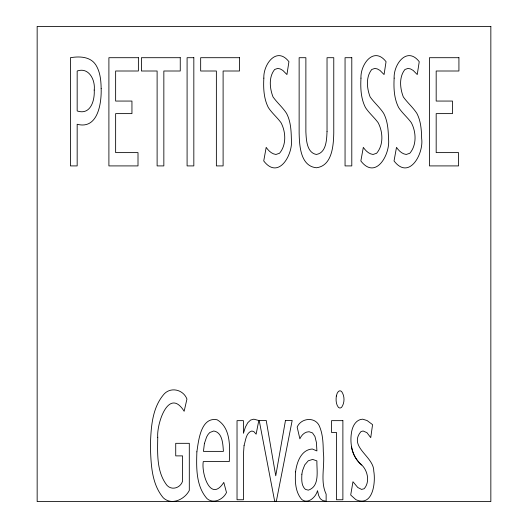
<?xml version="1.0" encoding="UTF-8"?>
<svg xmlns="http://www.w3.org/2000/svg" width="528" height="528" viewBox="0 0 528 528"><rect width="100%" height="100%" fill="white"/><g stroke="black" fill="none" stroke-linecap="round" stroke-linejoin="round"><path stroke-width="0.79" d="M361.779 465.043C351.958 456.859 349.384 443.23 351.74 431.178C352.856 425.588 356.235 419.489 362.624 419.173L367.079 420.539L372.563 424.637L370.742 437.639L366.927 432.65L363.092 430.993L360.987 431.581C348.005 446.985 373.943 456.311 373.765 471.115C375.738 482.117 373.164 507.316 355.885 499.679L350.698 495.026L352.955 481.734L357.793 487.496L361.581 489.416L364.175 488.73C370.016 482.176 367.858 470.864 361.779 465.043A29.588 29.588 0 0 1 351.496 446.906M157.747 437.276C157.502 453.44 156.479 472.025 167.053 485.443C172.049 490.763 180.517 487.773 182.563 481.213L182.563 455.882L175.725 455.882L175.725 443.322L189.301 443.322L189.301 490.446C184.668 499.402 171.64 505.732 163.291 497.805C151.338 483.635 151.021 463.676 150.388 446.061C150.975 428.089 151.826 407.675 164.492 393.611C171.626 386.608 183.559 389.994 186.938 399.082L184.147 411.272C168.63 386.437 156.532 424.07 157.747 437.276M101.152 88.506C101.633 102.967 97.997 129.815 77.167 124.252L77.167 165.911L70.429 165.911L70.429 57.704C79.286 56.173 90.334 56.443 95.779 64.852C100.228 71.874 101.006 80.395 101.152 88.506M327.03 131.419C326.68 139.458 326.443 152.836 316.318 154.46C306.649 152.559 306.286 139.676 305.877 131.789L305.877 57.704L299.138 57.704L299.138 132.898C299.416 145.358 300.293 166.142 316.384 167.759C332.204 165.884 333.498 145.457 333.769 132.97L333.769 57.704L327.03 57.704L327.03 131.419M196.878 451.823C196.343 467.656 195.888 486.116 207.095 498.703C213.497 504.247 223.324 499.409 226.492 492.518L223.793 482.394C210.408 503.25 201.214 473.055 203.28 461.571L229.284 461.571C229.924 447.539 231.066 427.891 217.1 419.767C200.792 416.638 198.515 440.84 196.878 451.823M94.215 90.057C94.888 100.175 90.71 115.5 77.167 110.959L77.167 71.003C89.021 66.865 95.476 80.223 94.215 90.057M263.842 78.131C263.307 88.097 263.71 98.551 268.369 107.6C271.973 113.124 277.108 117.328 280.988 122.641C285.899 131.868 286.592 145.022 279.484 153.278L275.926 154.46C271.715 153.971 268.488 150.711 266.191 147.371L263.729 160.961C278.85 180.675 293.542 153.714 291.357 138.58C291.166 129.974 290.598 121.09 286.526 113.315C282.625 107.349 277.147 102.722 273.016 96.928C269.702 88.354 268.541 77.088 274.646 69.485L277.715 68.416L280.17 68.917L282.836 70.409L286.942 74.547L288.928 61.697C276.685 45.87 263.182 64.409 263.842 78.131M360.967 78.131C360.426 88.097 360.835 98.551 365.495 107.6C369.098 113.124 374.227 117.328 378.107 122.641C383.024 131.868 383.717 145.022 376.603 153.278L373.052 154.46C368.841 153.971 365.607 150.711 363.317 147.371L360.855 160.961C375.969 180.675 390.667 153.714 388.483 138.58C388.285 129.974 387.724 121.09 383.651 113.315C379.744 107.349 374.266 102.722 370.135 96.928C366.828 88.354 365.666 77.088 371.765 69.485L374.834 68.416L377.296 68.917L379.955 70.409L384.067 74.547L386.054 61.697C373.811 45.87 360.301 64.409 360.967 78.131M394.145 78.131C393.611 88.097 394.02 98.551 398.673 107.6C402.277 113.124 407.411 117.328 411.292 122.641C416.203 131.868 416.896 145.022 409.787 153.278L406.23 154.46C402.019 153.971 398.792 150.711 396.495 147.371L394.04 160.961C409.154 180.675 423.852 153.714 421.661 138.58C421.469 129.974 420.908 121.09 416.83 113.315C412.929 107.349 407.451 102.722 403.319 96.928C400.006 88.354 398.845 77.088 404.95 69.485L408.019 68.416L410.48 68.917L413.14 70.409L417.252 74.547L419.239 61.697C406.996 45.87 393.485 64.409 394.145 78.131M295.581 471.88C294.914 481.292 295.244 492.083 301.798 499.541C308.161 504.504 315.949 496.973 317.513 490.67L318.635 495.488L320.298 498.722L322.727 500.551L326.139 501.158L326.139 494.142C319.922 481.166 325.136 465.643 323.308 451.895C323.143 443.513 322.938 434.881 319.757 427C316.114 416.506 301.31 417.463 297.165 427.079L299.864 438.821C301.501 435.098 304.768 431.713 309.091 431.732L312.51 432.927L314.959 436.531L316.424 442.53L316.912 450.932L312.325 449.011C301.158 449.638 296.71 462.449 295.581 471.88M301.871 474.21C301.66 479.365 301.184 485.648 305.415 489.383L308.319 490.149C320.179 486.407 316.549 470.177 316.912 460.904L312.662 459.426L308.26 460.792L304.748 464.891L302.452 470.857L301.871 474.21M244.075 445.427L243.434 454.403L243.434 499.752L237.032 499.752L237.032 420.651L243.434 420.651L243.434 433.283L245.401 427.106L247.79 422.697L250.602 420.057L253.843 419.173L258.799 420.506L256.133 434.168L254.041 431.785L251.922 430.993C245.969 432.472 245.659 440.623 244.075 445.427M336.329 396.04C335.834 399.907 335.9 404.29 338.481 407.458L339.986 408.091L341.517 407.458C344.83 402.917 344.837 395.914 341.517 391.373L339.986 390.74L338.461 391.367L337.187 393.248L336.329 396.04M204.415 443.507L203.445 451.374L223.423 451.374C222.862 444.378 222.684 432.419 213.754 430.993L209.821 432.505L208.118 434.399L206.58 437.045L204.415 443.507M285.476 420.427L275.741 475.82L266.211 420.427L259.202 420.427L274.666 501.23L276.349 501.23L292.182 420.427L285.476 420.427M490.842 26.4L37.158 26.4L37.158 501.6L490.842 501.6L490.842 26.4M138.382 57.704L108.9 57.704L108.9 165.911L138.006 165.911L138.006 152.618L115.639 152.618L115.639 113.619L131.947 113.619L131.947 101.059L115.639 101.059L115.639 71.003L138.382 71.003L138.382 57.704M180.253 57.704L141.412 57.704L141.412 71.003L157.113 71.003L157.113 165.911L163.845 165.911L163.845 71.003L180.253 71.003L180.253 57.704M193.829 57.704L187.09 57.704L187.09 165.911L193.829 165.911L193.829 57.704M239.514 57.704L200.666 57.704L200.666 71.003L216.368 71.003L216.368 165.911L223.106 165.911L223.106 71.003L239.514 71.003L239.514 57.704M351.793 57.704L345.055 57.704L345.055 165.911L351.793 165.911L351.793 57.704M458.924 57.704L429.442 57.704L429.442 165.911L458.548 165.911L458.548 152.618L436.181 152.618L436.181 113.619L452.489 113.619L452.489 101.059L436.181 101.059L436.181 71.003L458.924 71.003L458.924 57.704M342.883 420.651L331.531 420.651L331.531 432.465L336.481 432.465L336.481 499.752L342.883 499.752L342.883 420.651"/></g></svg>
